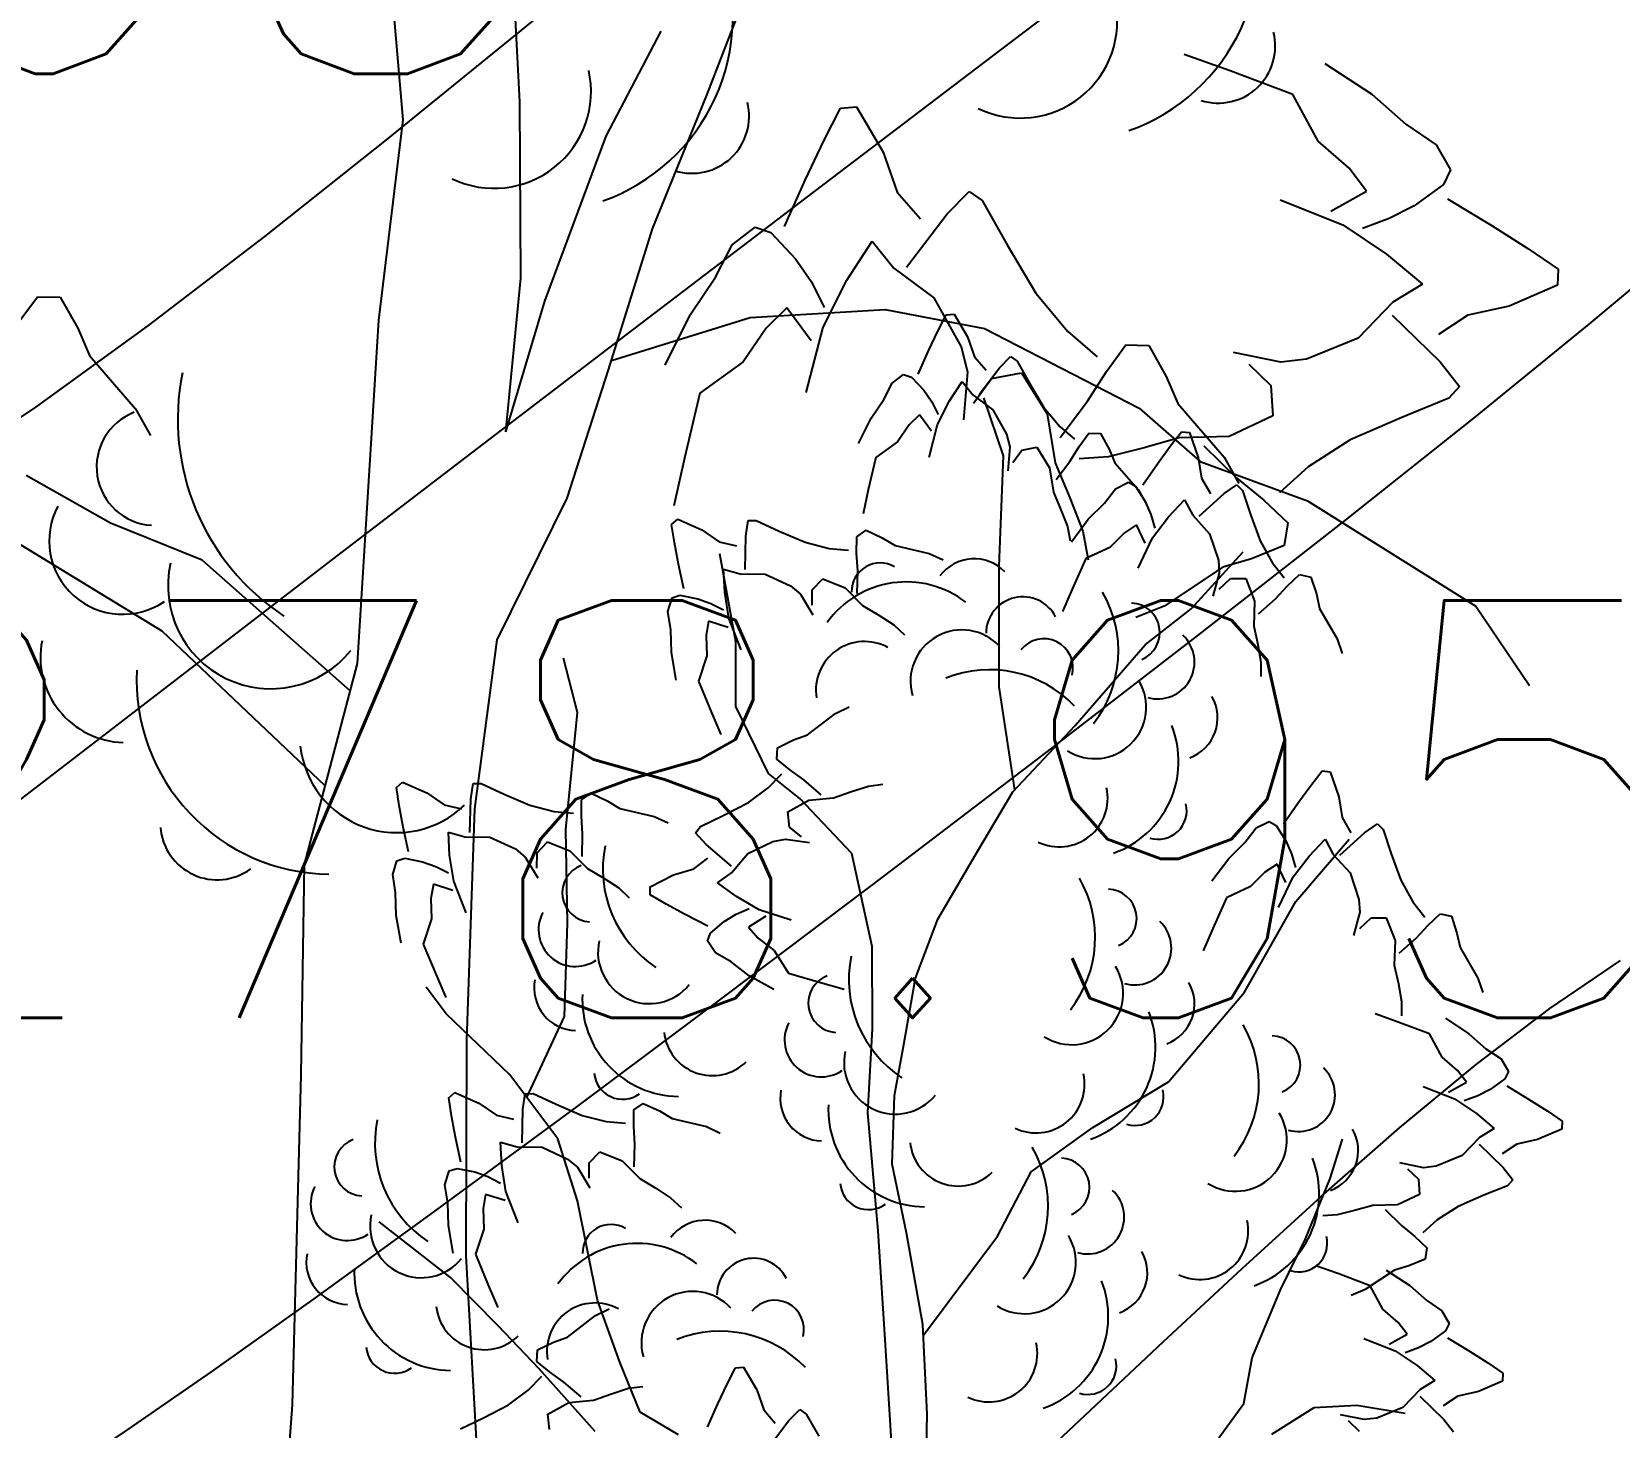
# Model space of a CAD drawing. Header units: millimetres. Extents: x 524954 to 526204, y 9523489 to 9524010.
# Drawn here: x 526017.248 to 526021.049, y 9523739.013 to 9523742.355 of the extents above; entities that cross this region are included whole.
import ezdxf

# ---------------------------------------------------------------- set-up
doc = ezdxf.new("R2010")
doc.units = ezdxf.units.MM
doc.linetypes.add('ACAD_ISO12W100', pattern=[21, 12, -3, 0, -3, 0, -3])
for name, color, linetype in [('Arbre', 34, 'ACAD_ISO12W100'), ('CN_01_00', 3, 'Continuous'), ('CN_02_00', 4, 'Continuous'), ('CN_10_00', 1, 'Continuous'), ('TopoAlt', 3, 'Continuous'), ('TOPOJIS', 7, 'Continuous')]:
    doc.layers.add(name, color=color, linetype=linetype)
doc.styles.add('Simplex 1.0', font='Simplex.shx', dxfattribs={"width": 0.99, "height": 1})

# ---------------------------------------------------------------- blocks, each defined once
blk = doc.blocks.new('TCPOINT M')
at = {"layer": 'TopoAlt', "style": 'Simplex 1.0', "width": 0.99}
blk.add_attdef('ALT', (0.15, 0.15), '', height=1, dxfattribs=at)
blk = doc.blocks.new('v088')
at = {"color": 3, "linetype": 'Continuous'}
for p, q in [((-0.0239, 12.3184), (0.0161, 12.3965)), ((0.0161, 12.3965), (0.0546, 12.3999)), ((0.0546, 12.3999), (0.1184, 12.2906)), ((-0.0686, 12.2238), (-0.0239, 12.3184)), ((0.1184, 12.2906), (0.1522, 12.1952)), ((-0.1179, 12.1126), (-0.0686, 12.2238)), ((0.1522, 12.1952), (0.2074, 12.1313)), ((0.2717, 12.1435), (0.3242, 12.1966)), ((0.3242, 12.1966), (0.3557, 12.1751)), ((0.3557, 12.1751), (0.415, 12.0689)), ((0.1746, 12.0155), (0.2717, 12.1435)), ((-0.2428, 12.0693), (-0.1881, 12.111)), ((-0.1881, 12.111), (-0.1505, 12.0986)), ((-0.1505, 12.0986), (-0.0915, 12.0354)), ((-0.2828, 11.9912), (-0.2428, 12.0693)), ((0.0317, 11.9844), (0.0922, 12.0781)), ((0.0922, 12.0781), (0.1437, 12.0135)), ((0.415, 12.0689), (0.4841, 11.9528)), ((-0.0915, 12.0354), (-0.0536, 11.98)), ((0.1437, 12.0135), (0.2395, 11.9416)), ((-0.344, 11.9013), (-0.2828, 11.9912)), ((-0.0536, 11.98), (-0.0225, 11.9193)), ((-0.0252, 11.8718), (0.0317, 11.9844)), ((0.2395, 11.9416), (0.3048, 11.8248)), ((0.4841, 11.9528), (0.5601, 11.8616)), ((-0.4033, 11.7804), (-0.344, 11.9013)), ((-0.1123, 11.9179), (-0.1618, 11.8694)), ((-0.0542, 11.8389), (-0.1123, 11.9179)), ((-0.1618, 11.8694), (-0.2169, 11.7884)), ((-0.066, 11.7153), (-0.0252, 11.8718)), ((0.5601, 11.8616), (0.6304, 11.8005)), ((0.3048, 11.8248), (0.32, 11.7651)), ((0.6527, 11.7656), (0.6994, 11.8293)), ((0.6994, 11.8293), (0.7544, 11.828)), ((0.7544, 11.828), (0.796, 11.7537)), ((1.0886, 11.7676), (1.1424, 11.8368)), ((1.1424, 11.8368), (1.1809, 11.833)), ((1.1809, 11.833), (1.2232, 11.7138)), ((-0.2169, 11.7884), (-0.3202, 11.714)), ((0.32, 11.7651), (0.3106, 11.6498)), ((0.3344, 11.6895), (0.378, 11.7487)), ((0.378, 11.7487), (0.4498, 11.7623)), ((0.4498, 11.7623), (0.5114, 11.6644)), ((0.6075, 11.6944), (0.6527, 11.7656)), ((0.796, 11.7537), (0.824, 11.6885)), ((1.027, 11.683), (1.0886, 11.7676)), ((-0.3202, 11.714), (-0.3572, 11.5582)), ((1.2232, 11.7138), (1.2386, 11.6137)), ((0.5418, 11.6075), (0.6075, 11.6944)), ((0.824, 11.6885), (0.9344, 11.5607)), ((0.9578, 11.583), (1.027, 11.683)), ((0.5114, 11.6644), (0.5299, 11.5465)), ((0.827, 11.5637), (0.8886, 11.5945)), ((0.8886, 11.5945), (0.9232, 11.5753)), ((1.2386, 11.6137), (1.2809, 11.5407)), ((-0.3572, 11.5582), (-0.3824, 11.4437)), ((0.7732, 11.4945), (0.827, 11.5637)), ((0.9232, 11.5753), (0.9693, 11.5022)), ((0.9344, 11.5607), (0.97, 11.497)), ((1.3463, 11.5407), (1.4079, 11.583)), ((1.4079, 11.583), (1.4348, 11.556)), ((1.4348, 11.556), (1.4733, 11.4406)), ((0.5299, 11.5465), (0.5653, 11.4632)), ((1.2271, 11.433), (1.3463, 11.5407)), ((0.6962, 11.4176), (0.7732, 11.4945)), ((0.9693, 11.5022), (0.9963, 11.4406)), ((1.0809, 11.4291), (1.1578, 11.5099)), ((1.1578, 11.5099), (1.1963, 11.4368)), ((0.5653, 11.4632), (0.5962, 11.3829)), ((0.9963, 11.4406), (1.0155, 11.3753)), ((1.4733, 11.4406), (1.5194, 11.3137)), ((-1.2987, 11.3921), (-1.2695, 11.4174)), ((-1.2695, 11.4174), (-1.1537, 11.3664)), ((-0.9434, 11.3371), (-0.9319, 11.4109)), ((-0.9319, 11.4109), (-0.8938, 11.412)), ((-0.8938, 11.412), (-0.7835, 11.3608)), ((0.6155, 11.3099), (0.6962, 11.4176)), ((1.004, 11.3291), (1.0809, 11.4291)), ((1.1963, 11.4368), (1.2771, 11.3483)), ((-1.2853, 11.3054), (-1.2987, 11.3921)), ((-1.1537, 11.3664), (-1.0704, 11.3089)), ((-0.4126, 11.3334), (-0.3673, 11.3647)), ((-0.3673, 11.3647), (-0.2901, 11.3288)), ((0.5962, 11.3829), (0.6091, 11.3149)), ((0.927, 11.3906), (0.8693, 11.3522)), ((0.9693, 11.3022), (0.927, 11.3906)), ((-0.9469, 11.1764), (-0.9434, 11.3371)), ((-0.7835, 11.3608), (-0.6595, 11.3072)), ((-0.4131, 11.2545), (-0.4126, 11.3334)), ((-0.2901, 11.3288), (-0.2291, 11.2925)), ((0.8693, 11.3522), (0.8001, 11.2829)), ((0.9347, 11.1829), (1.004, 11.3291)), ((1.2771, 11.3483), (1.3194, 11.2214)), ((-1.266, 11.2026), (-1.2853, 11.3054)), ((-1.0704, 11.3089), (-0.9882, 11.2895)), ((-0.6595, 11.3072), (-0.5444, 11.2779)), ((-0.2291, 11.2925), (-0.0648, 11.2537)), ((1.5194, 11.3137), (1.5771, 11.2099)), ((-0.5444, 11.2779), (-0.4516, 11.2697)), ((-0.4079, 11.1703), (-0.4131, 11.2545)), ((-0.0648, 11.2537), (0.0014, 11.223)), ((0.8001, 11.2829), (0.6847, 11.2291)), ((0.6847, 11.2291), (0.6193, 11.0829)), ((1.3194, 11.2214), (1.3232, 11.1598)), ((-1.2408, 11.0836), (-1.266, 11.2026)), ((-1.0503, 11.1789), (-0.9708, 11.1567)), ((-1.0444, 11.0675), (-1.0503, 11.1789)), ((1.5771, 11.2099), (1.6348, 11.1368)), ((-0.9708, 11.1567), (-0.851, 11.1547)), ((-0.851, 11.1547), (-0.7296, 11.0984)), ((-0.4102, 11.0614), (-0.4079, 11.1703)), ((1.3232, 11.1598), (1.2925, 11.0483)), ((1.6502, 11.0983), (1.7079, 11.1522)), ((1.7079, 11.1522), (1.7617, 11.1406)), ((1.7617, 11.1406), (1.7887, 11.0598)), ((-0.7296, 11.0984), (-0.6822, 11.0589)), ((-0.6257, 11.0796), (-0.5755, 11.1328)), ((-0.5755, 11.1328), (-0.4682, 11.0896)), ((1.3232, 11.0829), (1.3771, 11.1329)), ((1.3771, 11.1329), (1.4502, 11.1329)), ((1.4502, 11.1329), (1.4925, 11.0252)), ((1.5925, 11.0368), (1.6502, 11.0983)), ((-1.0245, 10.9429), (-1.0444, 11.0675)), ((-0.6263, 11.0061), (-0.6257, 11.0796)), ((-0.4682, 11.0896), (-0.3841, 11.005)), ((0.6193, 11.0829), (0.5731, 10.9752)), ((-1.3166, 10.9752), (-1.2967, 11.0411)), ((-1.2967, 11.0411), (-1.2589, 11.0531)), ((-1.2589, 11.0531), (-1.1741, 11.0365)), ((-1.1741, 11.0365), (-1.1109, 11.0139)), ((-0.6822, 11.0589), (-0.6222, 10.96)), ((1.4925, 11.0252), (1.4886, 10.906)), ((1.5117, 10.9637), (1.5925, 11.0368)), ((1.7887, 11.0598), (1.8041, 10.9906)), ((-1.1109, 11.0139), (-1.0501, 10.983)), ((-0.3841, 11.005), (-0.3065, 10.9583)), ((1.8041, 10.9906), (1.8887, 10.8444)), ((-1.3032, 10.8885), (-1.3166, 10.9752)), ((-0.3065, 10.9583), (-0.2344, 10.9114)), ((-1.122, 10.9292), (-1.1336, 10.8608)), ((-1.0286, 10.8992), (-1.122, 10.9292)), ((-0.9657, 10.7922), (-1.0245, 10.9429)), ((-0.2344, 10.9114), (-0.1841, 10.8638)), ((-1.3, 10.7798), (-1.3032, 10.8885)), ((1.4886, 10.906), (1.5079, 10.8175)), ((-1.1336, 10.8608), (-1.1308, 10.7629)), ((1.8887, 10.8444), (1.9118, 10.7752)), ((1.5079, 10.8175), (1.5233, 10.7329)), ((-1.2771, 10.6471), (-1.3, 10.7798)), ((-1.1308, 10.7629), (-1.1708, 10.642)), ((1.5233, 10.7329), (1.5233, 10.6636)), ((-1.1708, 10.642), (-1.1094, 10.4942)), ((-1.1094, 10.4942), (-1.0628, 10.3867)), ((-0.514, 10.4875), (-0.4484, 10.5194)), ((-0.648, 10.3846), (-0.514, 10.4875)), ((-0.7146, 10.3603), (-0.648, 10.3846)), ((-0.7912, 10.3231), (-0.7146, 10.3603)), ((-0.7957, 10.2682), (-0.7912, 10.3231)), ((-0.7348, 10.218), (-0.7957, 10.2682)), ((-0.8359, 10.1311), (-0.7709, 10.1978)), ((-0.6662, 10.1688), (-0.7348, 10.218)), ((1.7617, 10.1424), (1.8156, 10.2117)), ((1.8156, 10.2117), (1.8541, 10.2078)), ((1.8541, 10.2078), (1.8964, 10.0886)), ((-2.6162, 10.1323), (-2.587, 10.1577)), ((-2.587, 10.1577), (-2.4712, 10.1066)), ((-2.2608, 10.0773), (-2.2494, 10.1511)), ((-2.2494, 10.1511), (-2.2113, 10.1522)), ((-2.2113, 10.1522), (-2.101, 10.101)), ((-0.5833, 10.0982), (-0.6662, 10.1688)), ((-0.3559, 10.1397), (-0.2873, 10.1487)), ((-2.6028, 10.0456), (-2.6162, 10.1323)), ((-0.9313, 10.0604), (-0.8359, 10.1311)), ((-0.5231, 10.0829), (-0.4378, 10.1134)), ((-0.4378, 10.1134), (-0.3559, 10.1397)), ((1.7002, 10.0578), (1.7617, 10.1424)), ((-2.4712, 10.1066), (-2.3879, 10.0492)), ((-2.2643, 9.9167), (-2.2608, 10.0773)), ((-2.101, 10.101), (-1.977, 10.0475)), ((-1.7305, 9.9947), (-1.7301, 10.0737)), ((-1.7301, 10.0737), (-1.6848, 10.1049)), ((-1.6848, 10.1049), (-1.6075, 10.069)), ((-0.6418, 10.0712), (-0.5231, 10.0829)), ((1.8964, 10.0886), (1.9118, 9.9886)), ((-2.5835, 9.9428), (-2.6028, 10.0456)), ((-2.3879, 10.0492), (-2.3057, 10.0298)), ((-1.977, 10.0475), (-1.8618, 10.0181)), ((-1.6075, 10.069), (-1.5466, 10.0327)), ((-1.0512, 9.9981), (-0.9313, 10.0604)), ((-0.7431, 10.0152), (-0.6418, 10.0712)), ((1.631, 9.9578), (1.7002, 10.0578)), ((-1.8618, 10.0181), (-1.7691, 10.0099)), ((-1.5466, 10.0327), (-1.3822, 9.9939)), ((-1.1606, 9.945), (-1.0512, 9.9981)), ((-0.7336, 9.9427), (-0.7431, 10.0152)), ((-1.7254, 9.9105), (-1.7305, 9.9947)), ((-1.3822, 9.9939), (-1.316, 9.9632)), ((1.5002, 9.9386), (1.5617, 9.9693)), ((1.5617, 9.9693), (1.5963, 9.9501)), ((1.9118, 9.9886), (1.9541, 9.9155)), ((-2.5582, 9.8238), (-2.5835, 9.9428)), ((-1.1838, 9.9148), (-1.1606, 9.945)), ((-0.677, 9.8958), (-0.7336, 9.9427)), ((1.4463, 9.8693), (1.5002, 9.9386)), ((1.5963, 9.9501), (1.6425, 9.877)), ((2.0195, 9.9155), (2.081, 9.9578)), ((2.081, 9.9578), (2.1079, 9.9309)), ((2.1079, 9.9309), (2.1464, 9.8155)), ((-2.3678, 9.9191), (-2.2883, 9.8969)), ((-2.3619, 9.8077), (-2.3678, 9.9191)), ((-2.2883, 9.8969), (-2.1685, 9.895)), ((-2.1685, 9.895), (-2.0471, 9.8386)), ((-1.7277, 9.8016), (-1.7254, 9.9105)), ((-1.1339, 9.8592), (-1.1838, 9.9148)), ((-0.8138, 9.874), (-0.7533, 9.8858)), ((-0.7533, 9.8858), (-0.6387, 9.8698)), ((1.7541, 9.8039), (1.831, 9.8847)), ((1.831, 9.8847), (1.8695, 9.8116)), ((1.9002, 9.8078), (2.0195, 9.9155)), ((-1.9432, 9.8199), (-1.893, 9.873)), ((-1.893, 9.873), (-1.7856, 9.8299)), ((-1.0116, 9.755), (-1.1339, 9.8592)), ((-0.9342, 9.8156), (-0.8138, 9.874)), ((1.3694, 9.7924), (1.4463, 9.8693)), ((1.6425, 9.877), (1.6694, 9.8155)), ((-2.3419, 9.6831), (-2.3619, 9.8077)), ((-2.0471, 9.8386), (-1.9997, 9.7992)), ((-1.9438, 9.7464), (-1.9432, 9.8199)), ((-1.7856, 9.8299), (-1.7015, 9.7452)), ((-1.0114, 9.724), (-0.9342, 9.8156)), ((1.6694, 9.8155), (1.6887, 9.7501)), ((1.8695, 9.8116), (1.9502, 9.7232)), ((2.1464, 9.8155), (2.1926, 9.6885)), ((-2.634, 9.7155), (-2.6142, 9.7814)), ((-2.6142, 9.7814), (-2.5764, 9.7933)), ((-2.5764, 9.7933), (-2.4916, 9.7768)), ((-2.4916, 9.7768), (-2.4283, 9.7541)), ((-1.9997, 9.7992), (-1.9397, 9.7002)), ((-1.1923, 9.7429), (-1.1254, 9.7944)), ((1.2886, 9.6847), (1.3694, 9.7924)), ((1.6771, 9.7039), (1.7541, 9.8039)), ((-2.4283, 9.7541), (-2.3676, 9.7232)), ((-1.7015, 9.7452), (-1.624, 9.6985)), ((-1.2895, 9.7147), (-1.1923, 9.7429)), ((1.6002, 9.7655), (1.5425, 9.727)), ((1.6425, 9.677), (1.6002, 9.7655)), ((-2.6206, 9.6288), (-2.634, 9.7155)), ((-1.624, 9.6985), (-1.5519, 9.6516)), ((-1.4022, 9.6572), (-1.2895, 9.7147)), ((-1.0789, 9.6763), (-1.0114, 9.724)), ((1.5425, 9.727), (1.4733, 9.6578)), ((1.6079, 9.5578), (1.6771, 9.7039)), ((1.9502, 9.7232), (1.9925, 9.5962)), ((-2.4395, 9.6694), (-2.4511, 9.6011)), ((-2.3461, 9.6395), (-2.4395, 9.6694)), ((-2.2831, 9.5325), (-2.3419, 9.6831)), ((-1.401, 9.6186), (-1.4022, 9.6572)), ((-0.9888, 9.6106), (-1.0789, 9.6763)), ((1.4733, 9.6578), (1.3579, 9.6039)), ((2.1926, 9.6885), (2.2503, 9.5847)), ((-2.6175, 9.52), (-2.6206, 9.6288)), ((-1.5519, 9.6516), (-1.5015, 9.6041)), ((-1.3254, 9.5742), (-1.401, 9.6186)), ((-2.4511, 9.6011), (-2.4483, 9.5032)), ((-0.8796, 9.5473), (-0.9888, 9.6106)), ((1.3579, 9.6039), (1.2925, 9.4577)), ((1.9925, 9.5962), (1.9964, 9.5347)), ((2.2503, 9.5847), (2.308, 9.5116)), ((-1.2335, 9.5242), (-1.3254, 9.5742)), ((-0.9892, 9.5252), (-0.9269, 9.5527)), ((-0.7257, 9.4976), (-0.8796, 9.5473)), ((-2.5946, 9.3874), (-2.6175, 9.52)), ((-2.4483, 9.5032), (-2.4883, 9.3823)), ((-1.1253, 9.4685), (-1.2335, 9.5242)), ((-1.0467, 9.4905), (-0.9892, 9.5252)), ((-0.8484, 9.5165), (-0.9306, 9.463)), ((1.9964, 9.5347), (1.9656, 9.4231)), ((1.9964, 9.4577), (2.0502, 9.5077)), ((2.0502, 9.5077), (2.1233, 9.5077)), ((2.1233, 9.5077), (2.1656, 9.4)), ((2.3233, 9.4731), (2.381, 9.527)), ((2.381, 9.527), (2.4349, 9.5154)), ((2.4349, 9.5154), (2.4618, 9.4347)), ((-1.1132, 9.4352), (-1.0467, 9.4905)), ((2.2657, 9.4116), (2.3233, 9.4731)), ((-1.1278, 9.3984), (-1.1132, 9.4352)), ((-0.9306, 9.463), (-0.885, 9.4108)), ((1.2925, 9.4577), (1.2463, 9.35)), ((2.4618, 9.4347), (2.4772, 9.3654)), ((-1.0892, 9.3413), (-1.1278, 9.3984)), ((-0.885, 9.4108), (-0.8073, 9.3511)), ((2.1656, 9.4), (2.1618, 9.2808)), ((2.1849, 9.3385), (2.2657, 9.4116)), ((-2.4883, 9.3823), (-2.4269, 9.2344)), ((-0.8073, 9.3511), (-0.7389, 9.2437)), ((2.4772, 9.3654), (2.5618, 9.2193)), ((-1.0136, 9.2969), (-1.0892, 9.3413)), ((-0.9273, 9.2307), (-1.0136, 9.2969)), ((2.1618, 9.2808), (2.181, 9.1923)), ((-0.7389, 9.2437), (-0.5855, 9.1979)), ((-2.4269, 9.2344), (-2.3802, 9.1269)), ((-0.81, 9.1646), (-0.9273, 9.2307)), ((-0.5855, 9.1979), (-0.4727, 9.1661)), ((2.5618, 9.2193), (2.5849, 9.15)), ((2.181, 9.1923), (2.1964, 9.1077)), ((2.1964, 9.1077), (2.1964, 9.0385)), ((2.1801, 9.009), (2.0697, 9.0483)), ((2.3301, 8.953), (2.1801, 9.009)), ((2.4064, 9.0272), (2.519, 8.9533)), ((2.3912, 8.8412), (2.3301, 8.953)), ((2.519, 8.9533), (2.6006, 8.8814)), ((2.6006, 8.8814), (2.6731, 8.832)), ((2.4646, 8.7765), (2.3912, 8.8412)), ((2.6731, 8.832), (2.7077, 8.7725)), ((2.5067, 8.7213), (2.4646, 8.7765)), ((2.7077, 8.7725), (2.6907, 8.7368)), ((2.421, 8.6735), (2.5067, 8.7213)), ((2.6907, 8.7368), (2.6207, 8.6861)), ((-2.3661, 8.6466), (-2.3369, 8.6719)), ((-2.3369, 8.6719), (-2.2212, 8.6209)), ((-1.9993, 8.6654), (-1.9613, 8.6665)), ((-1.9613, 8.6665), (-1.8509, 8.6153)), ((2.2998, 8.7005), (2.4501, 8.6406)), ((2.6207, 8.6861), (2.5609, 8.6554)), ((2.7005, 8.7027), (2.8047, 8.6399)), ((-2.3527, 8.5599), (-2.3661, 8.6466)), ((-2.0108, 8.5916), (-1.9993, 8.6654)), ((2.4501, 8.6406), (2.5548, 8.5702)), ((2.5609, 8.6554), (2.4969, 8.632)), ((2.8047, 8.6399), (2.8931, 8.5838)), ((-2.2212, 8.6209), (-2.1379, 8.5634)), ((-2.0143, 8.4309), (-2.0108, 8.5916)), ((-1.8509, 8.6153), (-1.7269, 8.5617)), ((-1.4801, 8.5879), (-1.4347, 8.6192)), ((-1.4347, 8.6192), (-1.3575, 8.5833)), ((-2.3334, 8.4571), (-2.3527, 8.5599)), ((-2.1379, 8.5634), (-2.0557, 8.544)), ((-1.7269, 8.5617), (-1.6118, 8.5324)), ((-1.4805, 8.509), (-1.4801, 8.5879)), ((-1.3575, 8.5833), (-1.2966, 8.547)), ((2.5548, 8.5702), (2.6402, 8.4985)), ((2.8931, 8.5838), (2.9656, 8.5345)), ((-1.6118, 8.5324), (-1.519, 8.5242)), ((-1.2966, 8.547), (-1.1322, 8.5082)), ((2.9656, 8.5345), (2.9641, 8.4958)), ((-1.4754, 8.4248), (-1.4805, 8.509)), ((-1.1322, 8.5082), (-1.066, 8.4775)), ((2.6402, 8.4985), (2.5697, 8.4555)), ((2.9641, 8.4958), (2.8478, 8.4461)), ((-2.3082, 8.3381), (-2.3334, 8.4571)), ((2.5697, 8.4555), (2.4865, 8.3693)), ((2.8478, 8.4461), (2.749, 8.4244)), ((-2.1178, 8.4334), (-2.0382, 8.4112)), ((-2.1118, 8.322), (-2.1178, 8.4334)), ((-2.0382, 8.4112), (-1.9184, 8.4092)), ((-1.9184, 8.4092), (-1.7971, 8.3529)), ((-1.4776, 8.3159), (-1.4754, 8.4248)), ((2.5678, 8.4245), (2.6828, 8.3123)), ((2.749, 8.4244), (2.6787, 8.3776)), ((-1.6931, 8.3341), (-1.643, 8.3873)), ((-1.643, 8.3873), (-1.5356, 8.3441)), ((2.4865, 8.3693), (2.3625, 8.3191)), ((-1.7971, 8.3529), (-1.7497, 8.3134)), ((-1.6937, 8.2606), (-1.6931, 8.3341)), ((-1.5356, 8.3441), (-1.4515, 8.2595)), ((2.3013, 8.3113), (2.188, 8.335)), ((-2.384, 8.2298), (-2.3641, 8.2956)), ((-2.3641, 8.2956), (-2.3264, 8.3076)), ((-2.3264, 8.3076), (-2.2415, 8.291)), ((-2.2415, 8.291), (-2.1783, 8.2684)), ((-2.0919, 8.1974), (-2.1118, 8.322)), ((-1.7497, 8.3134), (-1.6897, 8.2145)), ((2.2245, 8.3065), (2.2778, 8.2559)), ((2.3625, 8.3191), (2.3013, 8.3113)), ((2.6828, 8.3123), (2.7289, 8.2536)), ((-2.1783, 8.2684), (-2.1175, 8.2375)), ((-1.4515, 8.2595), (-1.374, 8.2128)), ((2.2778, 8.2559), (2.2824, 8.183)), ((2.7289, 8.2536), (2.7037, 8.225)), ((-2.3706, 8.1431), (-2.384, 8.2298)), ((-1.374, 8.2128), (-1.3019, 8.1659)), ((2.7037, 8.225), (2.591, 8.1793)), ((-2.1895, 8.1837), (-2.2011, 8.1153)), ((-2.0961, 8.1537), (-2.1895, 8.1837)), ((-2.0331, 8.0467), (-2.0919, 8.1974)), ((2.2824, 8.183), (2.1776, 8.1339)), ((2.591, 8.1793), (2.4672, 8.1253)), ((-2.3674, 8.0343), (-2.3706, 8.1431)), ((-1.3019, 8.1659), (-1.2515, 8.1184)), ((2.1776, 8.1339), (2.0584, 8.1303)), ((-2.2011, 8.1153), (-2.1982, 8.0174)), ((1.9713, 8.1055), (1.8878, 8.0848)), ((2.0584, 8.1303), (1.9713, 8.1055)), ((2.1174, 8.1109), (2.1954, 8.0349)), ((2.4672, 8.1253), (2.3672, 8.0611)), ((1.8878, 8.0848), (1.8187, 8.0804)), ((2.3672, 8.0611), (2.2979, 7.9989)), ((-2.3445, 7.9016), (-2.3674, 8.0343)), ((2.1954, 8.0349), (2.2605, 7.9811)), ((-2.1982, 8.0174), (-2.2383, 7.8966)), ((2.2605, 7.9811), (2.3179, 7.927)), ((2.3179, 7.927), (2.3098, 7.8725)), ((-2.2383, 7.8966), (-2.1768, 7.7487)), ((2.3098, 7.8725), (2.2308, 7.8405)), ((1.8965, 7.8022), (1.7861, 7.8414)), ((2.2308, 7.8405), (2.1627, 7.8208)), ((2.0465, 7.7461), (1.8965, 7.8022)), ((2.1627, 7.8208), (2.0222, 7.7271)), ((2.1227, 7.8203), (2.2353, 7.7465)), ((-2.1768, 7.7487), (-2.1302, 7.6412)), ((2.0222, 7.7271), (1.9545, 7.6997)), ((2.1075, 7.6343), (2.0465, 7.7461)), ((2.2353, 7.7465), (2.3169, 7.6746)), ((2.3169, 7.6746), (2.3894, 7.6252)), ((-1.7972, 7.4997), (-1.6632, 7.6026)), ((-1.6632, 7.6026), (-1.5976, 7.6345)), ((2.1809, 7.5696), (2.1075, 7.6343)), ((2.3894, 7.6252), (2.424, 7.5657)), ((2.223, 7.5144), (2.1809, 7.5696)), ((2.424, 7.5657), (2.407, 7.5299)), ((2.407, 7.5299), (2.337, 7.4793)), ((-1.8638, 7.4754), (-1.7972, 7.4997)), ((2.0162, 7.4937), (2.1664, 7.4338)), ((2.1373, 7.4666), (2.223, 7.5144)), ((2.4169, 7.4959), (2.521, 7.4331)), ((-1.9404, 7.4382), (-1.8638, 7.4754)), ((2.337, 7.4793), (2.2772, 7.4485)), ((-1.9448, 7.3833), (-1.9404, 7.4382)), ((2.1664, 7.4338), (2.2711, 7.3633)), ((2.2772, 7.4485), (2.2132, 7.4252)), ((2.521, 7.4331), (2.6094, 7.377)), ((-1.8839, 7.3331), (-1.9448, 7.3833)), ((2.6094, 7.377), (2.6819, 7.3276)), ((-1.0336, 7.2746), (-0.9936, 7.3527)), ((-0.9936, 7.3527), (-0.9551, 7.3561)), ((-0.9551, 7.3561), (-0.8913, 7.2468)), ((2.2711, 7.3633), (2.3565, 7.2916)), ((-1.985, 7.2461), (-1.9201, 7.3129)), ((-1.8154, 7.2839), (-1.8839, 7.3331)), ((2.6819, 7.3276), (2.6805, 7.289)), ((-1.7325, 7.2133), (-1.8154, 7.2839)), ((-1.5051, 7.2548), (-1.4365, 7.2638)), ((-1.0783, 7.18), (-1.0336, 7.2746)), ((2.3565, 7.2916), (2.286, 7.2486)), ((2.6805, 7.289), (2.5641, 7.2392)), ((-2.0805, 7.1754), (-1.985, 7.2461)), ((-1.6722, 7.1979), (-1.587, 7.2285)), ((-1.587, 7.2285), (-1.5051, 7.2548)), ((-0.8913, 7.2468), (-0.8575, 7.1514)), ((2.286, 7.2486), (2.2028, 7.1624)), ((2.5641, 7.2392), (2.4653, 7.2176)), ((-1.8923, 7.1303), (-1.791, 7.1862)), ((-1.791, 7.1862), (-1.6722, 7.1979)), ((2.2841, 7.2177), (2.3991, 7.1055)), ((2.4653, 7.2176), (2.395, 7.1707)), ((-2.2004, 7.1132), (-2.0805, 7.1754)), ((-1.1277, 7.0688), (-1.0783, 7.18)), ((-0.8575, 7.1514), (-0.8023, 7.0875)), ((-0.7381, 7.0997), (-0.6855, 7.1528)), ((-0.6855, 7.1528), (-0.654, 7.1313)), ((2.2028, 7.1624), (2.0788, 7.1122)), ((-2.3098, 7.06), (-2.2004, 7.1132)), ((-1.8828, 7.0578), (-1.8923, 7.1303)), ((-0.654, 7.1313), (-0.5947, 7.0251)), ((2.0176, 7.1045), (1.9044, 7.1282)), ((2.0788, 7.1122), (2.0176, 7.1045)), ((-0.8351, 6.9716), (-0.7381, 7.0997)), ((1.9408, 7.0996), (1.9941, 7.049)), ((2.3991, 7.1055), (2.4452, 7.0467)), ((1.8724, 4.9461), (1.762, 4.9854)), ((2.0224, 4.89), (1.8724, 4.9461)), ((2.0987, 4.9642), (2.2113, 4.8904)), ((2.0834, 4.7783), (2.0224, 4.89)), ((2.2113, 4.8904), (2.2929, 4.8185)), ((0.8993, 4.7791), (0.9393, 4.8572)), ((0.9393, 4.8572), (0.9778, 4.8606)), ((0.9778, 4.8606), (1.0416, 4.7513)), ((2.2929, 4.8185), (2.3654, 4.7691)), ((0.8546, 4.6845), (0.8993, 4.7791)), ((1.0416, 4.7513), (1.0754, 4.656)), ((2.1569, 4.7135), (2.0834, 4.7783)), ((2.3654, 4.7691), (2.4, 4.7096)), ((2.1989, 4.6584), (2.1569, 4.7135)), ((0.8053, 4.5733), (0.8546, 4.6845)), ((2.4, 4.7096), (2.383, 4.6739)), ((1.0754, 4.656), (1.1306, 4.592)), ((1.1948, 4.6042), (1.2474, 4.6573)), ((1.2474, 4.6573), (1.2789, 4.6359)), ((1.9921, 4.6376), (2.1424, 4.5777)), ((2.1133, 4.6106), (2.1989, 4.6584)), ((2.383, 4.6739), (2.3129, 4.6232)), ((2.3928, 4.6398), (2.497, 4.577)), ((1.0978, 4.4762), (1.1948, 4.6042)), ((1.2789, 4.6359), (1.3382, 4.5297)), ((2.3129, 4.6232), (2.2532, 4.5924)), ((0.6804, 4.53), (0.7351, 4.5718)), ((0.7351, 4.5718), (0.7727, 4.5593)), ((2.1424, 4.5777), (2.247, 4.5072)), ((2.2532, 4.5924), (2.1892, 4.5691)), ((2.497, 4.577), (2.5853, 4.5209)), ((0.6404, 4.452), (0.6804, 4.53)), ((0.7727, 4.5593), (0.8317, 4.4961)), ((0.9549, 4.4451), (1.0154, 4.5388)), ((1.0154, 4.5388), (1.0668, 4.4742)), ((1.3382, 4.5297), (1.4072, 4.4136)), ((0.8317, 4.4961), (0.8696, 4.4407)), ((2.247, 4.5072), (2.3325, 4.4356)), ((2.5853, 4.5209), (2.6578, 4.4715)), ((0.5791, 4.362), (0.6404, 4.452)), ((1.0668, 4.4742), (1.1627, 4.4024)), ((2.6578, 4.4715), (2.6564, 4.4329)), ((0.8696, 4.4407), (0.9007, 4.38)), ((0.898, 4.3325), (0.9549, 4.4451)), ((1.4072, 4.4136), (1.4833, 4.3223)), ((2.3325, 4.4356), (2.262, 4.3926)), ((2.6564, 4.4329), (2.5401, 4.3831)), ((-1.0302, 4.3418), (-0.9835, 4.4054)), ((-0.9835, 4.4054), (-0.9285, 4.4041)), ((-0.9285, 4.4041), (-0.8869, 4.3298)), ((0.8109, 4.3786), (0.7614, 4.3301)), ((0.869, 4.2996), (0.8109, 4.3786)), ((1.1627, 4.4024), (1.228, 4.2856)), ((2.262, 4.3926), (2.1788, 4.3064)), ((2.5401, 4.3831), (2.4412, 4.3615)), ((0.5199, 4.2411), (0.5791, 4.362)), ((2.2601, 4.3616), (2.3751, 4.2494)), ((2.4412, 4.3615), (2.371, 4.3146)), ((-0.8869, 4.3298), (-0.8589, 4.2646)), ((0.7614, 4.3301), (0.7063, 4.2491)), ((0.8572, 4.176), (0.898, 4.3325)), ((1.4833, 4.3223), (1.5536, 4.2613)), ((2.1788, 4.3064), (2.0548, 4.2561)), ((-0.8589, 4.2646), (-0.7485, 4.1368)), ((1.228, 4.2856), (1.2432, 4.2258)), ((1.5759, 4.2264), (1.6226, 4.29)), ((1.6226, 4.29), (1.6776, 4.2887)), ((1.6776, 4.2887), (1.7191, 4.2144)), ((1.9936, 4.2484), (1.8803, 4.2721)), ((0.7063, 4.2491), (0.603, 4.1747)), ((1.2432, 4.2258), (1.2338, 4.1105)), ((1.3011, 4.2094), (1.373, 4.223)), ((1.373, 4.223), (1.4346, 4.1251)), ((1.5307, 4.1551), (1.5759, 4.2264)), ((1.9168, 4.2436), (1.9701, 4.193)), ((2.0548, 4.2561), (1.9936, 4.2484)), ((2.3751, 4.2494), (2.4212, 4.1906)), ((1.2576, 4.1502), (1.3011, 4.2094)), ((1.7191, 4.2144), (1.7472, 4.1493)), ((1.9701, 4.193), (1.9747, 4.12)), ((2.4212, 4.1906), (2.396, 4.1621)), ((0.603, 4.1747), (0.566, 4.0189)), ((1.465, 4.0683), (1.5307, 4.1551)), ((1.7472, 4.1493), (1.8576, 4.0214)), ((2.396, 4.1621), (2.2833, 4.1164)), ((-0.7485, 4.1368), (-0.7129, 4.0731)), ((1.4346, 4.1251), (1.4531, 4.0073)), ((1.9747, 4.12), (1.8699, 4.071)), ((2.2833, 4.1164), (2.1595, 4.0623)), ((1.7506, 4.0673), (1.6636, 4.0426)), ((1.8699, 4.071), (1.7506, 4.0673)), ((1.6636, 4.0426), (1.5801, 4.0219)), ((1.8097, 4.0479), (1.8877, 3.9719)), ((2.1595, 4.0623), (2.0595, 3.9982)), ((0.566, 4.0189), (0.5407, 3.9045)), ((1.4531, 4.0073), (1.4885, 3.9239)), ((1.5801, 4.0219), (1.511, 4.0175)), ((1.8576, 4.0214), (1.8932, 3.9577)), ((2.0595, 3.9982), (1.9902, 3.936)), ((1.8877, 3.9719), (1.9528, 3.9182)), ((1.4885, 3.9239), (1.5194, 3.8437)), ((1.9528, 3.9182), (2.0102, 3.864)), ((1.5194, 3.8437), (1.5323, 3.7756)), ((2.0102, 3.864), (2.002, 3.8096)), ((2.002, 3.8096), (1.9231, 3.7776)), ((1.9231, 3.7776), (1.855, 3.7579)), ((1.855, 3.7579), (1.7144, 3.6642)), ((1.7144, 3.6642), (1.6468, 3.6368))]:
    blk.add_line(p, q, dxfattribs=at)
at = {"linetype": 'Continuous'}
for p, q in [((0.2897, 11.7219), (0.1969, 11.9998)), ((0.2697, 11.1929), (0.2897, 11.7219)), ((-0.9914, 10.8307), (-1.0686, 11.252)), ((1.1882, 10.9882), (1.4374, 11.2608)), ((0.2693, 10.6145), (0.2697, 11.1929)), ((0.9679, 10.8157), (1.1882, 10.9882)), ((-0.9911, 10.5198), (-0.9914, 10.8307)), ((0.6339, 10.4293), (0.9679, 10.8157)), ((-1.7492, 10.4915), (-1.8168, 10.7513)), ((0.3448, 10.1217), (0.2693, 10.6145)), ((-1.8059, 9.9306), (-1.7492, 10.4915)), ((-0.8352, 10.1996), (-0.9911, 10.5198)), ((0.3358, 10.1122), (0.6339, 10.4293)), ((-0.6834, 10.0784), (-0.8352, 10.1996)), ((0.1676, 9.8288), (0.3358, 10.1122)), ((-0.4354, 9.8162), (-0.6834, 10.0784)), ((-1.7966, 9.483), (-1.8059, 9.9306)), ((1.6901, 9.587), (1.945, 9.8846)), ((-0.339, 9.3704), (-0.4354, 9.8162)), ((-0.0246, 9.5014), (0.1676, 9.8288)), ((1.4442, 9.1527), (1.6901, 9.587)), ((-1.8121, 9.0349), (-1.7966, 9.483)), ((-0.1306, 9.2193), (-0.0246, 9.5014)), ((-0.337, 8.9787), (-0.339, 9.3704)), ((-0.1861, 8.901), (-0.1306, 9.2193)), ((-2.3783, 9.048), (-2.4742, 9.1766)), ((1.08, 8.7222), (1.4442, 9.1527)), ((-2.0737, 8.7558), (-2.3783, 9.048)), ((-1.992, 8.6473), (-1.8121, 9.0349)), ((-0.3597, 8.574), (-0.337, 8.9787)), ((-0.2308, 8.6575), (-0.1861, 8.901)), ((-1.8434, 8.4497), (-2.0737, 8.7558)), ((0.7177, 8.5032), (1.08, 8.7222)), ((-0.2426, 8.3277), (-0.2308, 8.6575)), ((-0.3105, 8.0091), (-0.3597, 8.574)), ((0.4236, 8.2918), (0.7177, 8.5032)), ((-1.7501, 8.1531), (-1.8434, 8.4497)), ((1.8546, 8.2596), (1.9129, 8.4473)), ((-0.1735, 7.9995), (-0.2426, 8.3277)), ((0.2621, 7.9837), (0.4236, 8.2918)), ((1.7363, 7.971), (1.8546, 8.2596)), ((-1.6531, 7.6763), (-1.7501, 8.1531)), ((-2.3581, 7.786), (-2.6995, 8.0525)), ((-0.2742, 7.4626), (-0.3105, 8.0091)), ((-0.0959, 7.5596), (-0.1735, 7.9995)), ((-0.0934, 7.5087), (0.2621, 7.9837)), ((1.617, 7.726), (1.7363, 7.971)), ((-2.1294, 7.5544), (-2.3581, 7.786)), ((1.4808, 7.3998), (1.617, 7.726)), ((-1.5474, 7.38), (-1.6531, 7.6763)), ((-1.9323, 7.3471), (-2.1294, 7.5544)), ((-0.0745, 7.1309), (-0.0959, 7.5596)), ((-0.2365, 6.8477), (-0.2742, 7.4626)), ((-1.4491, 7.1395), (-1.5474, 7.38)), ((1.4418, 7.1813), (1.4808, 7.3998)), ((-1.6648, 7.048), (-1.9323, 7.3471)), ((1.3209, 7.0171), (1.4418, 7.1813)), ((1.5755, 7.0348), (1.778, 7.1634)), ((1.778, 7.1634), (1.983, 7.1739)), ((1.983, 7.1739), (2.2139, 7.1352)), ((-1.2665, 7.0314), (-1.4491, 7.1395)), ((-0.0837, 6.6768), (-0.0745, 7.1309)), ((-0.1073, 4.8293), (-0.1646, 5.4873)), ((0.6191, 4.888), (0.7312, 5.1764)), ((0.1717, 4.8724), (0.1613, 5.0712)), ((0.3786, 4.7897), (0.5102, 5.0412)), ((0.1743, 4.4496), (0.1717, 4.8724)), ((0.489, 4.5681), (0.6191, 4.888)), ((-0.1657, 4.3492), (-0.1073, 4.8293)), ((0.2314, 4.3948), (0.3786, 4.7897)), ((0.3841, 4.2301), (0.489, 4.5681)), ((0.1384, 4.0819), (0.1743, 4.4496)), ((0.1384, 4.0819), (0.2314, 4.3948)), ((0.7235, 4.3553), (1.0465, 4.3745)), ((1.0465, 4.3745), (1.2838, 4.3297)), ((-0.2169, 3.5272), (-0.1657, 4.3492)), ((0.3911, 4.2526), (0.7235, 4.3553)), ((1.2838, 4.3297), (1.6547, 4.1385)), ((0.2848, 3.9233), (0.3841, 4.2301)), ((1.6547, 4.1385), (1.8004, 4.0109)), ((1.8004, 4.0109), (2.0573, 3.9168)), ((-0.8085, 3.8631), (-1.0099, 3.9771)), ((0.1177, 3.584), (0.2848, 3.9233)), ((2.0573, 3.9168), (2.4606, 3.664)), ((-0.6849, 3.6045), (-1.0692, 3.839)), ((-0.589, 3.7744), (-0.8085, 3.8631)), ((-0.2343, 3.4611), (-0.589, 3.7744)), ((2.4606, 3.664), (2.589, 3.4739)), ((-0.2941, 3.234), (-0.6849, 3.6045)), ((0.064, 3.1786), (0.1177, 3.584)), ((-0.3436, 3.0457), (-0.2169, 3.5272)), ((0.0445, 2.6247), (0.064, 3.1786)), ((-0.3518, 2.5418), (-0.3436, 3.0457)), ((0.0429, 2.1085), (0.0445, 2.6247)), ((-0.3726, 1.7516), (-0.3518, 2.5418)), ((0.1022, 1.0525), (0.0429, 2.1085)), ((-0.4115, 1.2346), (-0.3726, 1.7516))]:
    blk.add_line(p, q, dxfattribs=at)
at = {"color": 3, "linetype": 'Continuous'}
for centre, major_axis, start_param, end_param in [((-0.3005, 11.0717), (0.0964, 0.0964), 0.254619, 2.377018), ((0.1501, 11.0237), (0.1445, 0.1445), 6.263619, 7.998733), ((-0.1756, 10.6509), (0.3298, 0.3298), 0.12682, 1.733702), ((0.2754, 10.7857), (0.3995, 0.3995), 4.836335, 6.022049), ((0.3829, 10.8698), (-0.1246, 0.1246), 4.396235, 7.060094), ((0.8987, 10.8757), (0.099, 0.099), 4.31771, 7.031286), ((0.0911, 10.6412), (0.1741, 0.1741), 6.236163, 8.918901), ((-0.3757, 10.5998), (0.1641, 0.1641), 0.282297, 2.520721), ((0.4834, 10.7051), (-0.099, 0.099), 3.680741, 6.394318), ((1.0287, 10.7332), (-0.1246, 0.1246), 2.081137, 4.744996), ((0.2226, 10.1318), (-0.3995, 0.3995), 4.689978, 5.875693), ((0.7276, 10.5169), (-0.1741, 0.1741), 1.793126, 4.475865), ((1.1114, 10.4666), (-0.1445, 0.1445), 2.713295, 4.448408), ((0.6623, 10.2582), (-0.3298, 0.3298), 2.69514, 4.302022), ((0.5573, 10.0804), (0.1641, 0.1641), 3.478918, 5.717341), ((1.0314, 10.0206), (0.0964, 0.0964), 3.62262, 5.745019), ((-1.0632, 9.7428), (0.3995, 0.3995), 2.158504, 3.344219), ((-1.6825, 9.6282), (-0.099, 0.099), -0.421529, 2.292047), ((0.1648, 9.4153), (0.3995, 0.3995), 4.836335, 6.022049), ((0.7881, 9.5054), (-0.099, 0.099), 2.746913, 5.46049), ((-1.7599, 9.4514), (-0.1246, 0.1246), 0.293965, 2.957824), ((0.9181, 9.3628), (0.1246, 0.1246), 3.651933, 6.315792), ((-1.4053, 9.3432), (0.1741, 0.1741), 2.133893, 4.816631), ((0.1148, 9.2139), (-0.3995, 0.3995), 0.587708, 1.773422), ((0.617, 9.1466), (-0.1741, 0.1741), 1.793126, 4.475865), ((-1.7527, 9.1724), (-0.1445, 0.1445), 0.590553, 2.325666), ((-0.5045, 9.0993), (0.099, 0.099), 1.149268, 3.862844), ((1.0008, 9.0963), (-0.1445, 0.1445), 2.713295, 4.448408), ((-1.2605, 9.1191), (0.3298, 0.3298), 2.307735, 3.914618), ((0.5518, 8.8878), (-0.3298, 0.3298), 2.69514, 4.302022), ((-0.5819, 8.9225), (0.1246, 0.1246), 1.864761, 4.52862), ((0.9486, 8.7133), (-0.3995, 0.3995), 3.265538, 4.451253), ((-1.1039, 8.9843), (0.1641, 0.1641), 2.463212, 4.701636), ((1.5719, 8.8034), (0.099, 0.099), 4.31771, 7.031286), ((-0.2273, 8.8143), (0.1741, 0.1741), 2.133893, 4.816631), ((1.7019, 8.6608), (0.1246, 0.1246), 3.651933, 6.315792), ((-1.5338, 8.7756), (0.0964, 0.0964), 2.435534, 4.557933), ((0.4467, 8.71), (-0.1641, 0.1641), 1.908121, 4.146545), ((-0.5746, 8.6435), (0.1445, 0.1445), 2.161349, 3.896462), ((0.9208, 8.6502), (0.0964, 0.0964), 3.62262, 5.745019), ((-0.0825, 8.5902), (0.3298, 0.3298), 2.307735, 3.914618), ((1.4008, 8.4446), (0.1741, 0.1741), 3.363922, 6.046661), ((-2.1547, 8.4302), (0.3995, 0.3995), 2.158504, 3.344219), ((1.7845, 8.3943), (-0.1445, 0.1445), 2.713295, 4.448408), ((-2.774, 8.3155), (-0.099, 0.099), -0.421529, 2.292047), ((0.0741, 8.4554), (0.1641, 0.1641), 2.463212, 4.701636), ((-0.0612, 8.1267), (-0.3995, 0.3995), 3.265538, 4.451253), ((0.5622, 8.2168), (0.099, 0.099), 4.31771, 7.031286), ((1.3355, 8.1858), (-0.3298, 0.3298), 2.69514, 4.302022), ((-2.8514, 8.1388), (-0.1246, 0.1246), 0.293965, 2.957824), ((-0.3558, 8.2467), (0.0964, 0.0964), 2.435534, 4.557933), ((0.6922, 8.0742), (-0.1246, 0.1246), 2.081137, 4.744996), ((-2.4968, 8.0306), (0.1741, 0.1741), 2.133893, 4.816631), ((-1.1385, 7.8551), (-0.1445, 0.1445), 4.692823, 6.427936), ((1.2305, 8.008), (0.1641, 0.1641), 3.478918, 5.717341), ((-1.5891, 7.9031), (0.0964, 0.0964), 0.254619, 2.377018), ((0.391, 7.858), (0.1741, 0.1741), 3.363922, 6.046661), ((-1.4642, 7.4823), (0.3298, 0.3298), 0.12682, 1.733702), ((1.7045, 7.9482), (-0.0964, 0.0964), 2.051824, 4.174223), ((0.7748, 7.8077), (-0.1445, 0.1445), 2.713295, 4.448408), ((-2.8441, 7.8598), (-0.1445, 0.1445), 0.590553, 2.325666), ((-0.9057, 7.7012), (0.1246, 0.1246), 5.967031, 8.63089), ((-2.352, 7.8064), (0.3298, 0.3298), 2.307735, 3.914618), ((0.3258, 7.5992), (0.3298, 0.3298), 4.265936, 5.872819), ((-1.1975, 7.4726), (-0.1741, 0.1741), 4.665366, 7.348105), ((-0.8052, 7.5365), (-0.099, 0.099), 3.680741, 6.394318), ((-2.1954, 7.6717), (0.1641, 0.1641), 2.463212, 4.701636), ((-1.6643, 7.4312), (-0.1641, 0.1641), -1.288499, 0.949924), ((-1.0661, 6.9632), (-0.3995, 0.3995), 4.689978, 5.875693), ((-2.6253, 7.463), (0.0964, 0.0964), 2.435534, 4.557933), ((0.2207, 7.4214), (0.1641, 0.1641), 3.478918, 5.717341), ((0.6948, 7.3616), (-0.0964, 0.0964), 2.051824, 4.174223), ((1.4749, 5.2432), (0.3298, 0.3298), 4.265936, 5.872819), ((0.2152, 5.0749), (-0.3298, 0.3298), 2.69514, 4.302022), ((1.3699, 5.0654), (-0.1641, 0.1641), 1.908121, 4.146545), ((1.844, 5.0056), (-0.0964, 0.0964), 2.051824, 4.174223), ((0.1101, 4.8971), (-0.1641, 0.1641), 1.908121, 4.146545), ((0.5842, 4.8373), (0.0964, 0.0964), 3.62262, 5.745019), ((-0.0823, 4.1124), (0.3995, 0.3995), 2.158504, 3.344219), ((-0.7016, 3.9977), (0.099, 0.099), 1.149268, 3.862844), ((-0.779, 3.821), (0.1246, 0.1246), 1.864761, 4.52862), ((-0.4244, 3.7128), (0.1741, 0.1741), 2.133893, 4.816631), ((-0.7718, 3.542), (-0.1445, 0.1445), 0.590553, 2.325666), ((-0.2796, 3.4886), (0.3298, 0.3298), 2.307735, 3.914618), ((-0.1231, 3.3539), (0.1641, 0.1641), 2.463212, 4.701636), ((-0.5529, 3.1452), (0.0964, 0.0964), 2.435534, 4.557933)]:
    blk.add_ellipse(centre, major_axis=major_axis, ratio=1, start_param=start_param, end_param=end_param, dxfattribs=at)

msp = doc.modelspace()

# ---------------------------------------------------------------- linework, layer by layer
at = {"layer": 'CN_01_00', "flags": 128}
for points, elevation in [([(526017.2139, 9523740.5105), (526017.4218, 9523740.6705), (526017.6676, 9523740.8597), (526017.955, 9523741.0807), (526018.288, 9523741.3361), (526018.6703, 9523741.6283), (526019.1023, 9523741.9576), (526019.5714, 9523742.3143), (526020.0615, 9523742.6865)], 279), ([(526019.5876, 9523738.8701), (526019.7698, 9523739.0411), (526019.9567, 9523739.2169), (526020.1461, 9523739.3932), (526020.3356, 9523739.5656), (526020.523, 9523739.7297), (526020.7061, 9523739.8812), (526020.8824, 9523740.0156), (526021.0516, 9523740.1303)], 277)]:
    msp.add_lwpolyline(points, dxfattribs=dict(at, elevation=elevation))
at = {"layer": 'CN_02_00', "elevation": 278, "flags": 128}
msp.add_lwpolyline([(526017.184, 9523738.8095), (526017.3147, 9523738.8966), (526017.4772, 9523739.0066), (526017.6783, 9523739.1458), (526017.9244, 9523739.3203), (526018.219, 9523739.5339), (526018.553, 9523739.7801), (526018.9143, 9523740.0497), (526019.2907, 9523740.3338), (526019.6701, 9523740.6232), (526020.0403, 9523740.9089), (526020.3892, 9523741.1818), (526020.7046, 9523741.4328), (526020.9773, 9523741.6548), (526021.2095, 9523741.8483)], dxfattribs=at)
at = {"layer": 'CN_10_00', "elevation": 280, "flags": 128}
msp.add_lwpolyline([(526013.9993, 9523740.3341), (526014.1103, 9523740.3605), (526014.2551, 9523740.3887), (526014.4342, 9523740.4194), (526014.643, 9523740.4544), (526014.8761, 9523740.4957), (526015.1281, 9523740.5452), (526015.3933, 9523740.6051), (526015.6664, 9523740.6771), (526015.9418, 9523740.7633), (526016.2141, 9523740.8658), (526016.4792, 9523740.9861), (526016.7394, 9523741.1247), (526016.9984, 9523741.2818), (526017.26, 9523741.4573), (526017.528, 9523741.6515), (526017.806, 9523741.8645), (526018.0978, 9523742.0964), (526018.4071, 9523742.3473), (526018.7358, 9523742.6163)], dxfattribs=at)

# ---------------------------------------------------------------- block references
at = {"layer": 'Arbre'}
msp.add_blockref('v088', (526018.2451, 9523737.315), dxfattribs=at)
at = {"layer": 'Arbre', "xscale": 0.5, "yscale": 0.5, "zscale": 0.5}
msp.add_blockref('v088', (526019.4296, 9523735.4787), dxfattribs=at)
at = {"layer": 'TOPOJIS'}
ref = msp.add_blockref('TCPOINT M', (526013.8124, 9523742.2046, 281.65), dxfattribs=at)
ref.add_attrib('ALT', '281.65', (526013.8624, 9523742.2546, 281.65), dxfattribs={"layer": 'TopoAlt', "height": 1, "style": 'Simplex 1.0', "width": 0.99})
ref = msp.add_blockref('TCPOINT M', (526016.5494, 9523739.943, 278.95), dxfattribs=at)
ref.add_attrib('ALT', '278.95', (526016.5994, 9523739.993, 278.95), dxfattribs={"layer": 'TopoAlt', "height": 1, "style": 'Simplex 1.0', "width": 0.99})

doc.saveas('drawing.dxf')
